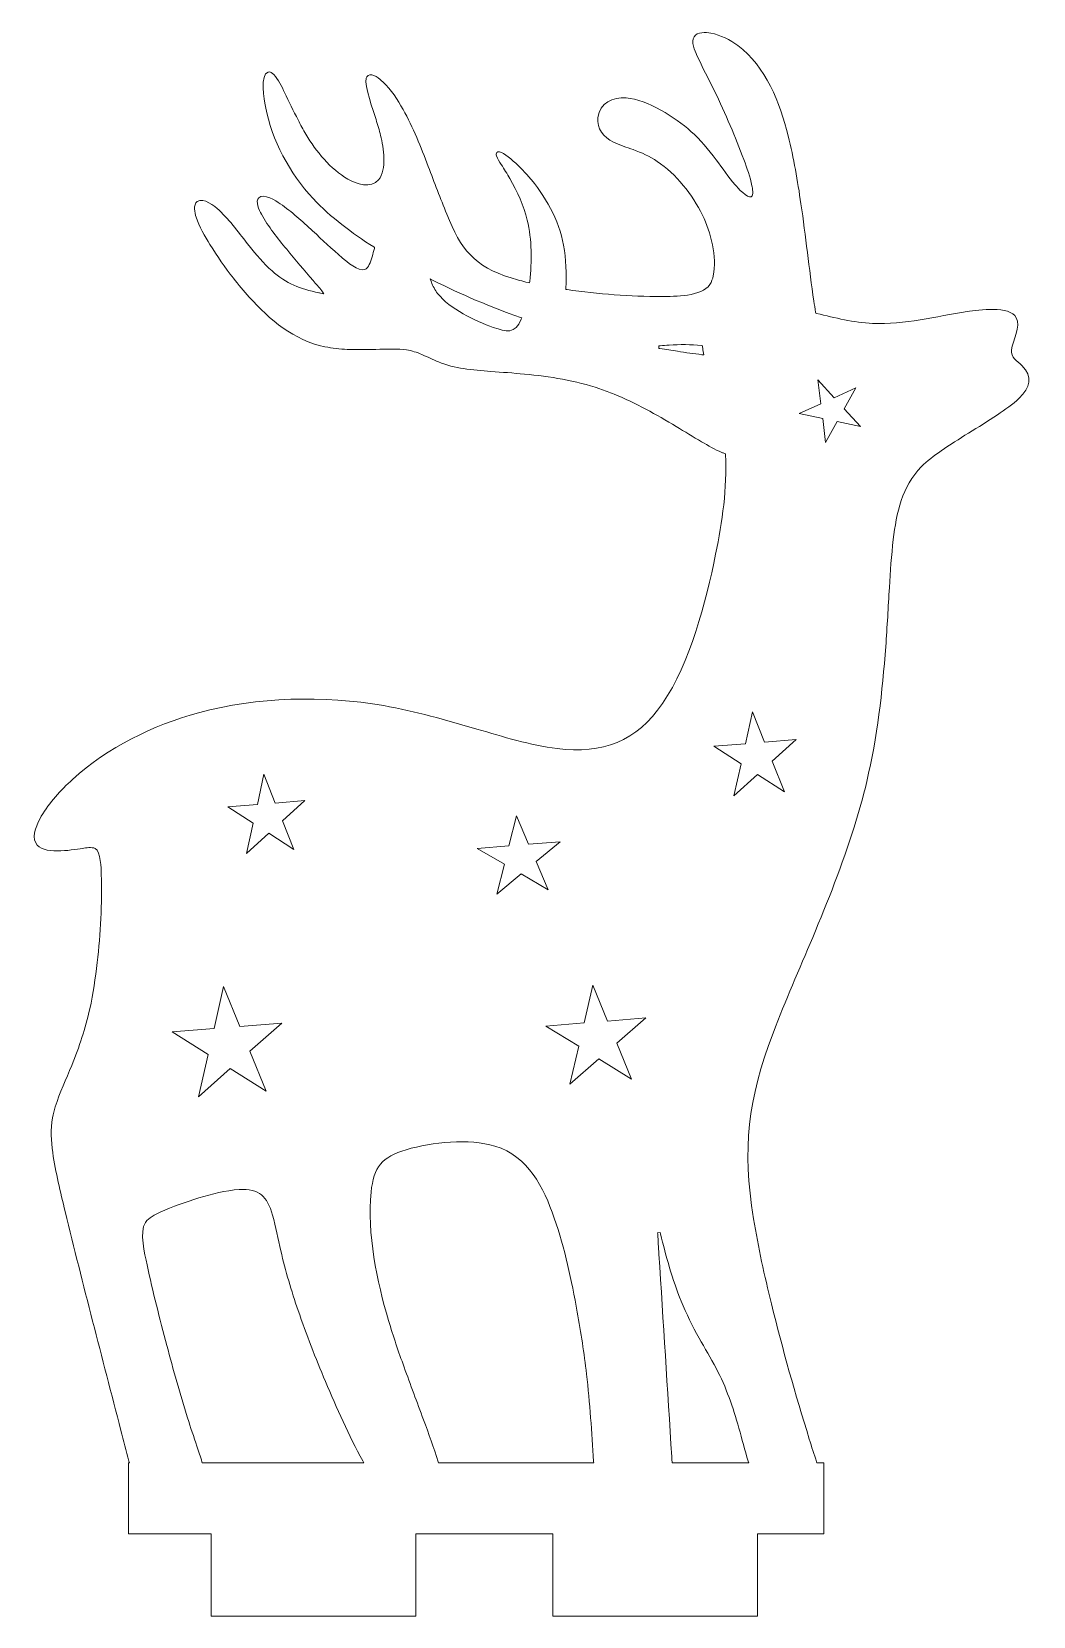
# Model space of a CAD drawing. Header units: centimetres. Extents: x -30.3 to 30.3, y -26.4 to 26.4.
# Drawn here: x 22.95 to 30.29, y -10.78 to 0.83 of the extents above; entities that cross this region are included whole.
import ezdxf

# ---------------------------------------------------------------- set-up
doc = ezdxf.new("R2010")
doc.units = ezdxf.units.CM
doc.header["$MEASUREMENT"] = 0
doc.layers.add('layer 1', color=7, linetype='Continuous')

msp = doc.modelspace()

# ---------------------------------------------------------------- linework, layer by layer
at = {"layer": 'layer 1', "color": 250, "lineweight": 9}
for points, knots in [([(23.66215, -9.65639), (23.66215, -9.65639), (23.66215, -10.17652), (23.66215, -10.17652), (23.66215, -10.17652), (23.66215, -10.17652), (24.2659, -10.17652), (24.2659, -10.17652), (24.2659, -10.17652), (24.2659, -10.17652), (24.2659, -10.77998), (24.2659, -10.77998), (24.2659, -10.77998), (24.2659, -10.77998), (25.7659, -10.77998), (25.7659, -10.77998), (25.7659, -10.77998), (25.7659, -10.77998), (25.7659, -10.17652), (25.7659, -10.17652), (25.7659, -10.17652), (25.7659, -10.17652), (26.77003, -10.17652), (26.77003, -10.17652), (26.77003, -10.17652), (26.77003, -10.17652), (26.77003, -10.77998), (26.77003, -10.77998), (26.77003, -10.77998), (26.77003, -10.77998), (28.27003, -10.77998), (28.27003, -10.77998), (28.27003, -10.77998), (28.27003, -10.77998), (28.27003, -10.17652), (28.27003, -10.17652), (28.27003, -10.17652), (28.27003, -10.17652), (28.75613, -10.17652), (28.75613, -10.17652), (28.75613, -10.17652), (28.75613, -10.17652), (28.75613, -9.65648), (28.75613, -9.65648), (28.75613, -9.65648), (28.75613, -9.65648), (28.70455, -9.65669), (28.70455, -9.65669), (28.70455, -9.65669), (28.70455, -9.65669), (28.70227, -9.64979), (28.70227, -9.64979), (28.70227, -9.64979), (28.68387, -9.59391), (28.66594, -9.53788), (28.64841, -9.48172), (28.64841, -9.48172), (28.54626, -9.15444), (28.45319, -8.82428), (28.37146, -8.4913), (28.37146, -8.4913), (28.32082, -8.28499), (28.27426, -8.07747), (28.24029, -7.8677), (28.24029, -7.8677), (28.15618, -7.34833), (28.19737, -6.99874), (28.38341, -6.50782), (28.38341, -6.50782), (28.47285, -6.2718), (28.5758, -6.04127), (28.67327, -5.80854), (28.67327, -5.80854), (28.78433, -5.54333), (28.89061, -5.27569), (28.97668, -5.00119), (28.97668, -5.00119), (29.01132, -4.89072), (29.04265, -4.77919), (29.06934, -4.66652), (29.06934, -4.66652), (29.14632, -4.34161), (29.18436, -4.00893), (29.20856, -3.67634), (29.20856, -3.67634), (29.21902, -3.53253), (29.22678, -3.38854), (29.23549, -3.24462), (29.23549, -3.24462), (29.24259, -3.12717), (29.24981, -3.00964), (29.26401, -2.89279), (29.26401, -2.89279), (29.2873, -2.70125), (29.3281, -2.50351), (29.46886, -2.36113), (29.46886, -2.36113), (29.51262, -2.31686), (29.5627, -2.27953), (29.61381, -2.24426), (29.61381, -2.24426), (29.67938, -2.19901), (29.74691, -2.15671), (29.81448, -2.11455), (29.81448, -2.11455), (29.88559, -2.07017), (29.95705, -2.02628), (30.02677, -1.97971), (30.02677, -1.97971), (30.08212, -1.94274), (30.13862, -1.90421), (30.18638, -1.85758), (30.18638, -1.85758), (30.26375, -1.78206), (30.28966, -1.70221), (30.20583, -1.61915), (30.20583, -1.61915), (30.17157, -1.58521), (30.12214, -1.56178), (30.13013, -1.50389), (30.13013, -1.50389), (30.13955, -1.43569), (30.20045, -1.33356), (30.1651, -1.26878), (30.1651, -1.26878), (30.11594, -1.17869), (29.88936, -1.21086), (29.80568, -1.22364), (29.80568, -1.22364), (29.5757, -1.25873), (29.34734, -1.32195), (29.11275, -1.31103), (29.11275, -1.31103), (28.97319, -1.30453), (28.83761, -1.26996), (28.70244, -1.2372), (28.70244, -1.2372), (28.70244, -1.2372), (28.69606, -1.23565), (28.69606, -1.23565), (28.69606, -1.23565), (28.69606, -1.23565), (28.69494, -1.22917), (28.69494, -1.22917), (28.69494, -1.22917), (28.69022, -1.20171), (28.68583, -1.17419), (28.68174, -1.14662), (28.68174, -1.14662), (28.64651, -0.90957), (28.62235, -0.67103), (28.58735, -0.43395), (28.58735, -0.43395), (28.56272, -0.26711), (28.53529, -0.10032), (28.49397, 0.06332), (28.49397, 0.06332), (28.43372, 0.302), (28.33077, 0.57327), (28.12512, 0.72407), (28.12512, 0.72407), (28.06807, 0.7659), (27.99834, 0.8023), (27.92839, 0.81543), (27.92839, 0.81543), (27.89056, 0.82253), (27.8282, 0.82594), (27.80398, 0.78895), (27.80398, 0.78895), (27.7801, 0.75249), (27.81004, 0.68709), (27.82581, 0.65193), (27.82581, 0.65193), (27.86506, 0.56449), (27.91127, 0.4804), (27.95286, 0.39408), (27.95286, 0.39408), (27.99352, 0.30969), (28.03214, 0.22432), (28.06913, 0.13826), (28.06913, 0.13826), (28.10452, 0.05593), (28.1385, -0.02704), (28.16937, -0.11119), (28.16937, -0.11119), (28.19221, -0.17343), (28.21516, -0.23675), (28.22818, -0.30191), (28.22818, -0.30191), (28.23146, -0.31833), (28.24136, -0.37376), (28.22373, -0.38276), (28.22373, -0.38276), (28.19644, -0.39671), (28.12243, -0.31604), (28.10539, -0.29629), (28.10539, -0.29629), (28.05499, -0.23791), (28.01205, -0.17374), (27.96577, -0.11217), (27.96577, -0.11217), (27.91001, -0.03799), (27.85052, 0.0337), (27.78154, 0.09606), (27.78154, 0.09606), (27.66622, 0.20032), (27.46437, 0.32664), (27.30735, 0.34121), (27.30735, 0.34121), (27.20854, 0.35039), (27.11509, 0.30371), (27.10029, 0.19851), (27.10029, 0.19851), (27.08853, 0.11487), (27.1435, 0.05286), (27.21379, 0.01724), (27.21379, 0.01724), (27.25973, -0.00604), (27.30995, -0.01996), (27.35823, -0.03748), (27.35823, -0.03748), (27.42013, -0.05994), (27.4794, -0.08692), (27.5342, -0.12374), (27.5342, -0.12374), (27.67087, -0.21556), (27.79517, -0.36911), (27.86623, -0.51707), (27.86623, -0.51707), (27.92597, -0.64145), (27.97382, -0.82412), (27.94499, -0.96133), (27.94499, -0.96133), (27.9402, -0.9841), (27.93287, -1.00658), (27.91973, -1.026), (27.91973, -1.026), (27.85996, -1.11431), (27.66325, -1.11289), (27.5671, -1.11342), (27.5671, -1.11342), (27.33566, -1.1147), (27.10329, -1.09579), (26.87424, -1.06327), (26.87424, -1.06327), (26.87424, -1.06327), (26.8655, -1.06203), (26.8655, -1.06203), (26.8655, -1.06203), (26.8655, -1.06203), (26.86565, -1.0532), (26.86565, -1.0532), (26.86565, -1.0532), (26.86749, -0.94791), (26.86838, -0.84168), (26.84881, -0.73777), (26.84881, -0.73777), (26.81397, -0.55271), (26.71311, -0.37227), (26.58986, -0.23144), (26.58986, -0.23144), (26.5658, -0.20395), (26.39712, -0.02258), (26.35946, -0.05939), (26.35946, -0.05939), (26.35291, -0.06579), (26.35393, -0.07533), (26.35651, -0.08332), (26.35651, -0.08332), (26.36344, -0.10481), (26.37974, -0.1279), (26.39177, -0.14709), (26.39177, -0.14709), (26.41324, -0.18133), (26.43486, -0.2155), (26.45511, -0.25048), (26.45511, -0.25048), (26.51041, -0.34598), (26.5567, -0.44726), (26.58237, -0.55495), (26.58237, -0.55495), (26.61648, -0.69808), (26.61716, -0.85697), (26.60075, -1.00271), (26.60075, -1.00271), (26.60075, -1.00271), (26.59949, -1.01388), (26.59949, -1.01388), (26.59949, -1.01388), (26.59949, -1.01388), (26.58854, -1.01133), (26.58854, -1.01133), (26.58854, -1.01133), (26.54699, -1.00163), (26.5057, -0.99076), (26.46498, -0.97798), (26.46498, -0.97798), (26.18964, -0.89152), (26.09889, -0.77055), (25.99263, -0.51081), (25.99263, -0.51081), (25.94529, -0.39507), (25.90229, -0.27764), (25.85721, -0.16102), (25.85721, -0.16102), (25.8024, -0.0192), (25.74698, 0.12396), (25.67272, 0.25697), (25.67272, 0.25697), (25.63309, 0.32794), (25.58448, 0.40159), (25.52532, 0.45778), (25.52532, 0.45778), (25.50337, 0.47862), (25.44925, 0.5254), (25.41694, 0.50445), (25.41694, 0.50445), (25.40975, 0.49979), (25.40528, 0.4926), (25.40283, 0.4845), (25.40283, 0.4845), (25.38684, 0.43164), (25.45615, 0.24231), (25.4745, 0.18362), (25.4745, 0.18362), (25.48679, 0.14434), (25.49862, 0.1049), (25.50838, 0.0649), (25.50838, 0.0649), (25.5298, -0.02276), (25.55631, -0.18363), (25.49304, -0.25815), (25.49304, -0.25815), (25.43573, -0.32565), (25.33163, -0.28944), (25.26734, -0.25306), (25.26734, -0.25306), (25.14087, -0.18152), (25.03496, -0.04914), (24.9615, 0.07426), (24.9615, 0.07426), (24.94097, 0.10874), (24.92193, 0.14408), (24.90356, 0.17975), (24.90356, 0.17975), (24.86947, 0.24596), (24.83804, 0.31349), (24.80485, 0.38014), (24.80485, 0.38014), (24.78405, 0.4219), (24.75796, 0.47873), (24.72597, 0.51241), (24.72597, 0.51241), (24.71558, 0.52336), (24.70025, 0.53471), (24.68427, 0.53065), (24.68427, 0.53065), (24.62308, 0.5151), (24.65528, 0.32298), (24.66386, 0.27904), (24.66386, 0.27904), (24.71264, 0.0295), (24.84048, -0.21081), (25.01381, -0.39616), (25.01381, -0.39616), (25.14298, -0.53428), (25.29904, -0.64936), (25.45803, -0.75078), (25.45803, -0.75078), (25.45803, -0.75078), (25.46416, -0.75469), (25.46416, -0.75469), (25.46416, -0.75469), (25.46416, -0.75469), (25.46233, -0.76172), (25.46233, -0.76172), (25.46233, -0.76172), (25.45206, -0.80126), (25.44228, -0.84367), (25.42413, -0.88038), (25.42413, -0.88038), (25.4171, -0.89462), (25.40677, -0.91081), (25.39135, -0.91682), (25.39135, -0.91682), (25.34711, -0.93405), (25.25906, -0.85688), (25.22679, -0.82947), (25.22679, -0.82947), (25.15252, -0.7664), (25.08224, -0.69887), (25.01036, -0.63314), (25.01036, -0.63314), (24.93428, -0.56357), (24.858, -0.49238), (24.77253, -0.43431), (24.77253, -0.43431), (24.74117, -0.413), (24.6517, -0.35563), (24.61608, -0.38974), (24.61608, -0.38974), (24.58705, -0.41753), (24.61961, -0.48248), (24.63485, -0.51048), (24.63485, -0.51048), (24.68495, -0.60253), (24.75423, -0.68662), (24.81999, -0.76788), (24.81999, -0.76788), (24.88279, -0.84548), (24.9477, -0.92133), (25.01291, -0.9969), (25.01291, -0.9969), (25.03449, -1.02191), (25.05782, -1.04588), (25.07742, -1.0725), (25.07742, -1.0725), (25.07742, -1.0725), (25.09257, -1.09307), (25.09257, -1.09307), (25.09257, -1.09307), (25.09257, -1.09307), (25.06748, -1.08825), (25.06748, -1.08825), (25.06748, -1.08825), (25.06328, -1.08744), (25.05908, -1.08657), (25.05487, -1.08578), (25.05487, -1.08578), (24.92128, -1.06052), (24.81534, -1.01716), (24.71257, -0.92636), (24.71257, -0.92636), (24.65019, -0.87126), (24.5966, -0.80655), (24.54452, -0.74188), (24.54452, -0.74188), (24.47378, -0.65403), (24.40819, -0.55936), (24.3255, -0.4821), (24.3255, -0.4821), (24.29338, -0.45208), (24.21101, -0.38502), (24.16524, -0.41795), (24.16524, -0.41795), (24.13223, -0.44169), (24.14621, -0.50027), (24.15665, -0.53234), (24.15665, -0.53234), (24.17952, -0.60264), (24.21956, -0.67102), (24.25819, -0.7338), (24.25819, -0.7338), (24.31054, -0.81888), (24.36846, -0.90048), (24.42991, -0.97921), (24.42991, -0.97921), (24.46682, -1.02648), (24.50512, -1.07268), (24.54513, -1.11737), (24.54513, -1.11737), (24.69667, -1.28666), (24.87224, -1.43408), (25.10049, -1.48147), (25.10049, -1.48147), (25.15431, -1.49264), (25.2092, -1.4981), (25.26405, -1.50065), (25.26405, -1.50065), (25.34326, -1.50433), (25.42258, -1.50175), (25.50179, -1.49985), (25.50179, -1.49985), (25.56669, -1.4983), (25.63271, -1.49573), (25.69718, -1.50488), (25.69718, -1.50488), (25.7368, -1.51051), (25.77396, -1.52215), (25.81061, -1.53803), (25.81061, -1.53803), (25.85161, -1.5558), (25.89127, -1.57665), (25.93279, -1.59323), (25.93279, -1.59323), (25.99177, -1.6168), (26.05306, -1.63228), (26.11577, -1.64193), (26.11577, -1.64193), (26.18199, -1.65212), (26.24888, -1.65708), (26.31564, -1.66212), (26.31564, -1.66212), (26.39764, -1.66831), (26.47969, -1.67398), (26.56154, -1.68189), (26.56154, -1.68189), (26.74846, -1.69995), (26.93567, -1.72914), (27.11408, -1.78941), (27.11408, -1.78941), (27.14962, -1.80141), (27.18473, -1.81465), (27.21945, -1.82884), (27.21945, -1.82884), (27.37784, -1.89362), (27.52727, -1.97792), (27.67379, -2.06578), (27.67379, -2.06578), (27.73587, -2.10301), (27.79744, -2.14108), (27.85989, -2.17769), (27.85989, -2.17769), (27.90784, -2.20581), (27.95631, -2.23383), (28.00755, -2.25559), (28.00755, -2.25559), (28.01426, -2.25843), (28.02102, -2.26115), (28.02785, -2.2637), (28.02785, -2.2637), (28.02785, -2.2637), (28.03398, -2.26599), (28.03398, -2.26599), (28.03398, -2.26599), (28.03398, -2.26599), (28.03434, -2.27253), (28.03434, -2.27253), (28.03434, -2.27253), (28.04765, -2.51655), (28.01084, -2.76244), (27.96232, -3.00098), (27.96232, -3.00098), (27.89113, -3.35099), (27.77497, -3.79701), (27.57384, -4.09418), (27.57384, -4.09418), (27.38451, -4.3739), (27.13181, -4.46503), (26.80244, -4.42409), (26.80244, -4.42409), (26.60174, -4.39915), (26.40633, -4.33813), (26.21276, -4.28171), (26.21276, -4.28171), (25.98773, -4.21612), (25.76202, -4.15037), (25.53079, -4.11012), (25.53079, -4.11012), (25.09033, -4.03346), (24.60694, -4.04538), (24.17459, -4.16233), (24.17459, -4.16233), (23.84103, -4.25256), (23.5081, -4.41731), (23.25124, -4.65047), (23.25124, -4.65047), (23.16543, -4.72837), (23.08056, -4.81975), (23.02243, -4.92051), (23.02243, -4.92051), (22.99349, -4.97067), (22.95196, -5.05896), (22.98127, -5.11579), (22.98127, -5.11579), (23.02799, -5.20639), (23.24221, -5.16744), (23.32318, -5.15571), (23.32318, -5.15571), (23.34872, -5.15201), (23.39327, -5.14363), (23.41637, -5.15637), (23.41637, -5.15637), (23.45893, -5.17985), (23.46009, -5.30217), (23.46161, -5.34626), (23.46161, -5.34626), (23.46904, -5.56139), (23.45587, -5.77791), (23.43193, -5.99168), (23.43193, -5.99168), (23.41921, -6.10519), (23.40261, -6.21842), (23.3779, -6.32999), (23.3779, -6.32999), (23.34641, -6.47225), (23.2997, -6.6102), (23.245, -6.74509), (23.245, -6.74509), (23.20416, -6.84578), (23.1572, -6.94442), (23.12513, -7.04844), (23.12513, -7.04844), (23.11704, -7.07465), (23.1102, -7.10126), (23.1052, -7.12823), (23.1052, -7.12823), (23.08937, -7.21372), (23.09436, -7.29864), (23.10649, -7.38421), (23.10649, -7.38421), (23.12711, -7.5296), (23.1629, -7.67234), (23.19731, -7.81492), (23.19731, -7.81492), (23.32674, -8.35118), (23.46789, -8.8845), (23.60549, -9.41869), (23.60549, -9.41869), (23.62483, -9.49374), (23.64339, -9.569), (23.66444, -9.64359), (23.66444, -9.64359), (23.66444, -9.64359), (23.66807, -9.65646), (23.66807, -9.65646), (23.66807, -9.65646), (23.66807, -9.65646), (23.66215, -9.65639), (23.66215, -9.65639)], [0, 0, 0, 0, 0.00641026, 0.00641026, 0.00641026, 0.00641026, 0.01282051, 0.01282051, 0.01282051, 0.01282051, 0.01923077, 0.01923077, 0.01923077, 0.01923077, 0.02564103, 0.02564103, 0.02564103, 0.02564103, 0.03205128, 0.03205128, 0.03205128, 0.03205128, 0.03846154, 0.03846154, 0.03846154, 0.03846154, 0.04487179, 0.04487179, 0.04487179, 0.04487179, 0.05128205, 0.05128205, 0.05128205, 0.05128205, 0.05769231, 0.05769231, 0.05769231, 0.05769231, 0.06410256, 0.06410256, 0.06410256, 0.06410256, 0.07051282, 0.07051282, 0.07051282, 0.07051282, 0.07692308, 0.07692308, 0.07692308, 0.07692308, 0.08333333, 0.08333333, 0.08333333, 0.08333333, 0.08974359, 0.08974359, 0.08974359, 0.08974359, 0.09615385, 0.09615385, 0.09615385, 0.09615385, 0.1025641, 0.1025641, 0.1025641, 0.1025641, 0.10897436, 0.10897436, 0.10897436, 0.10897436, 0.11538462, 0.11538462, 0.11538462, 0.11538462, 0.12179487, 0.12179487, 0.12179487, 0.12179487, 0.12820513, 0.12820513, 0.12820513, 0.12820513, 0.13461538, 0.13461538, 0.13461538, 0.13461538, 0.14102564, 0.14102564, 0.14102564, 0.14102564, 0.1474359, 0.1474359, 0.1474359, 0.1474359, 0.15384615, 0.15384615, 0.15384615, 0.15384615, 0.16025641, 0.16025641, 0.16025641, 0.16025641, 0.16666667, 0.16666667, 0.16666667, 0.16666667, 0.17307692, 0.17307692, 0.17307692, 0.17307692, 0.17948718, 0.17948718, 0.17948718, 0.17948718, 0.18589744, 0.18589744, 0.18589744, 0.18589744, 0.19230769, 0.19230769, 0.19230769, 0.19230769, 0.19871795, 0.19871795, 0.19871795, 0.19871795, 0.20512821, 0.20512821, 0.20512821, 0.20512821, 0.21153846, 0.21153846, 0.21153846, 0.21153846, 0.21794872, 0.21794872, 0.21794872, 0.21794872, 0.22435897, 0.22435897, 0.22435897, 0.22435897, 0.23076923, 0.23076923, 0.23076923, 0.23076923, 0.23717949, 0.23717949, 0.23717949, 0.23717949, 0.24358974, 0.24358974, 0.24358974, 0.24358974, 0.25, 0.25, 0.25, 0.25, 0.25641026, 0.25641026, 0.25641026, 0.25641026, 0.26282051, 0.26282051, 0.26282051, 0.26282051, 0.26923077, 0.26923077, 0.26923077, 0.26923077, 0.27564103, 0.27564103, 0.27564103, 0.27564103, 0.28205128, 0.28205128, 0.28205128, 0.28205128, 0.28846154, 0.28846154, 0.28846154, 0.28846154, 0.29487179, 0.29487179, 0.29487179, 0.29487179, 0.30128205, 0.30128205, 0.30128205, 0.30128205, 0.30769231, 0.30769231, 0.30769231, 0.30769231, 0.31410256, 0.31410256, 0.31410256, 0.31410256, 0.32051282, 0.32051282, 0.32051282, 0.32051282, 0.32692308, 0.32692308, 0.32692308, 0.32692308, 0.33333333, 0.33333333, 0.33333333, 0.33333333, 0.33974359, 0.33974359, 0.33974359, 0.33974359, 0.34615385, 0.34615385, 0.34615385, 0.34615385, 0.3525641, 0.3525641, 0.3525641, 0.3525641, 0.35897436, 0.35897436, 0.35897436, 0.35897436, 0.36538462, 0.36538462, 0.36538462, 0.36538462, 0.37179487, 0.37179487, 0.37179487, 0.37179487, 0.37820513, 0.37820513, 0.37820513, 0.37820513, 0.38461538, 0.38461538, 0.38461538, 0.38461538, 0.39102564, 0.39102564, 0.39102564, 0.39102564, 0.3974359, 0.3974359, 0.3974359, 0.3974359, 0.40384615, 0.40384615, 0.40384615, 0.40384615, 0.41025641, 0.41025641, 0.41025641, 0.41025641, 0.41666667, 0.41666667, 0.41666667, 0.41666667, 0.42307692, 0.42307692, 0.42307692, 0.42307692, 0.42948718, 0.42948718, 0.42948718, 0.42948718, 0.43589744, 0.43589744, 0.43589744, 0.43589744, 0.44230769, 0.44230769, 0.44230769, 0.44230769, 0.44871795, 0.44871795, 0.44871795, 0.44871795, 0.45512821, 0.45512821, 0.45512821, 0.45512821, 0.46153846, 0.46153846, 0.46153846, 0.46153846, 0.46794872, 0.46794872, 0.46794872, 0.46794872, 0.47435897, 0.47435897, 0.47435897, 0.47435897, 0.48076923, 0.48076923, 0.48076923, 0.48076923, 0.48717949, 0.48717949, 0.48717949, 0.48717949, 0.49358974, 0.49358974, 0.49358974, 0.49358974, 0.5, 0.5, 0.5, 0.5, 0.50641026, 0.50641026, 0.50641026, 0.50641026, 0.51282051, 0.51282051, 0.51282051, 0.51282051, 0.51923077, 0.51923077, 0.51923077, 0.51923077, 0.52564103, 0.52564103, 0.52564103, 0.52564103, 0.53205128, 0.53205128, 0.53205128, 0.53205128, 0.53846154, 0.53846154, 0.53846154, 0.53846154, 0.54487179, 0.54487179, 0.54487179, 0.54487179, 0.55128205, 0.55128205, 0.55128205, 0.55128205, 0.55769231, 0.55769231, 0.55769231, 0.55769231, 0.56410256, 0.56410256, 0.56410256, 0.56410256, 0.57051282, 0.57051282, 0.57051282, 0.57051282, 0.57692308, 0.57692308, 0.57692308, 0.57692308, 0.58333333, 0.58333333, 0.58333333, 0.58333333, 0.58974359, 0.58974359, 0.58974359, 0.58974359, 0.59615385, 0.59615385, 0.59615385, 0.59615385, 0.6025641, 0.6025641, 0.6025641, 0.6025641, 0.60897436, 0.60897436, 0.60897436, 0.60897436, 0.61538462, 0.61538462, 0.61538462, 0.61538462, 0.62179487, 0.62179487, 0.62179487, 0.62179487, 0.62820513, 0.62820513, 0.62820513, 0.62820513, 0.63461538, 0.63461538, 0.63461538, 0.63461538, 0.64102564, 0.64102564, 0.64102564, 0.64102564, 0.6474359, 0.6474359, 0.6474359, 0.6474359, 0.65384615, 0.65384615, 0.65384615, 0.65384615, 0.66025641, 0.66025641, 0.66025641, 0.66025641, 0.66666667, 0.66666667, 0.66666667, 0.66666667, 0.67307692, 0.67307692, 0.67307692, 0.67307692, 0.67948718, 0.67948718, 0.67948718, 0.67948718, 0.68589744, 0.68589744, 0.68589744, 0.68589744, 0.69230769, 0.69230769, 0.69230769, 0.69230769, 0.69871795, 0.69871795, 0.69871795, 0.69871795, 0.70512821, 0.70512821, 0.70512821, 0.70512821, 0.71153846, 0.71153846, 0.71153846, 0.71153846, 0.71794872, 0.71794872, 0.71794872, 0.71794872, 0.72435897, 0.72435897, 0.72435897, 0.72435897, 0.73076923, 0.73076923, 0.73076923, 0.73076923, 0.73717949, 0.73717949, 0.73717949, 0.73717949, 0.74358974, 0.74358974, 0.74358974, 0.74358974, 0.75, 0.75, 0.75, 0.75, 0.75641026, 0.75641026, 0.75641026, 0.75641026, 0.76282051, 0.76282051, 0.76282051, 0.76282051, 0.76923077, 0.76923077, 0.76923077, 0.76923077, 0.77564103, 0.77564103, 0.77564103, 0.77564103, 0.78205128, 0.78205128, 0.78205128, 0.78205128, 0.78846154, 0.78846154, 0.78846154, 0.78846154, 0.79487179, 0.79487179, 0.79487179, 0.79487179, 0.80128205, 0.80128205, 0.80128205, 0.80128205, 0.80769231, 0.80769231, 0.80769231, 0.80769231, 0.81410256, 0.81410256, 0.81410256, 0.81410256, 0.82051282, 0.82051282, 0.82051282, 0.82051282, 0.82692308, 0.82692308, 0.82692308, 0.82692308, 0.83333333, 0.83333333, 0.83333333, 0.83333333, 0.83974359, 0.83974359, 0.83974359, 0.83974359, 0.84615385, 0.84615385, 0.84615385, 0.84615385, 0.8525641, 0.8525641, 0.8525641, 0.8525641, 0.85897436, 0.85897436, 0.85897436, 0.85897436, 0.86538462, 0.86538462, 0.86538462, 0.86538462, 0.87179487, 0.87179487, 0.87179487, 0.87179487, 0.87820513, 0.87820513, 0.87820513, 0.87820513, 0.88461538, 0.88461538, 0.88461538, 0.88461538, 0.89102564, 0.89102564, 0.89102564, 0.89102564, 0.8974359, 0.8974359, 0.8974359, 0.8974359, 0.90384615, 0.90384615, 0.90384615, 0.90384615, 0.91025641, 0.91025641, 0.91025641, 0.91025641, 0.91666667, 0.91666667, 0.91666667, 0.91666667, 0.92307692, 0.92307692, 0.92307692, 0.92307692, 0.92948718, 0.92948718, 0.92948718, 0.92948718, 0.93589744, 0.93589744, 0.93589744, 0.93589744, 0.94230769, 0.94230769, 0.94230769, 0.94230769, 0.94871795, 0.94871795, 0.94871795, 0.94871795, 0.95512821, 0.95512821, 0.95512821, 0.95512821, 0.96153846, 0.96153846, 0.96153846, 0.96153846, 0.96794872, 0.96794872, 0.96794872, 0.96794872, 0.97435897, 0.97435897, 0.97435897, 0.97435897, 0.98076923, 0.98076923, 0.98076923, 0.98076923, 0.98717949, 0.98717949, 0.98717949, 0.98717949, 1, 1, 1, 1]), ([(25.89376, -0.99543), (26.10087, -1.09922), (26.31395, -1.19129), (26.53281, -1.2674), (26.53281, -1.2674), (26.53281, -1.2674), (26.54292, -1.27092), (26.54292, -1.27092), (26.54292, -1.27092), (26.54292, -1.27092), (26.53873, -1.28076), (26.53873, -1.28076), (26.53873, -1.28076), (26.49232, -1.38993), (26.42964, -1.37339), (26.33381, -1.33984), (26.33381, -1.33984), (26.2007, -1.29323), (26.01274, -1.20449), (25.92577, -1.0909), (25.92577, -1.0909), (25.90639, -1.06558), (25.89123, -1.0377), (25.87993, -1.00792), (25.87993, -1.00792), (25.87993, -1.00792), (25.87083, -0.98394), (25.87083, -0.98394), (25.87083, -0.98394), (25.87083, -0.98394), (25.89376, -0.99543), (25.89376, -0.99543)], [0, 0, 0, 0, 0.11111111, 0.11111111, 0.11111111, 0.11111111, 0.22222222, 0.22222222, 0.22222222, 0.22222222, 0.33333333, 0.33333333, 0.33333333, 0.33333333, 0.44444444, 0.44444444, 0.44444444, 0.44444444, 0.55555556, 0.55555556, 0.55555556, 0.55555556, 0.66666667, 0.66666667, 0.66666667, 0.66666667, 0.77777778, 0.77777778, 0.77777778, 0.77777778, 1, 1, 1, 1]), ([(27.55538, -1.47505), (27.57777, -1.47295), (27.60018, -1.47111), (27.62262, -1.46966), (27.62262, -1.46966), (27.70106, -1.46461), (27.78036, -1.46381), (27.85853, -1.47311), (27.85853, -1.47311), (27.85853, -1.47311), (27.86665, -1.47408), (27.86665, -1.47408), (27.86665, -1.47408), (27.86665, -1.47408), (27.86732, -1.48222), (27.86732, -1.48222), (27.86732, -1.48222), (27.86859, -1.49768), (27.87055, -1.51307), (27.873, -1.52839), (27.873, -1.52839), (27.873, -1.52839), (27.87509, -1.54152), (27.87509, -1.54152), (27.87509, -1.54152), (27.87509, -1.54152), (27.86189, -1.53988), (27.86189, -1.53988), (27.86189, -1.53988), (27.80233, -1.53249), (27.74292, -1.52403), (27.68357, -1.5151), (27.68357, -1.5151), (27.64057, -1.50863), (27.59761, -1.50191), (27.5547, -1.49488), (27.5547, -1.49488), (27.5547, -1.49488), (27.54603, -1.49346), (27.54603, -1.49346), (27.54603, -1.49346), (27.54603, -1.49346), (27.54663, -1.47588), (27.54663, -1.47588), (27.54663, -1.47588), (27.54663, -1.47588), (27.55538, -1.47505), (27.55538, -1.47505)], [0, 0, 0, 0, 0.07692308, 0.07692308, 0.07692308, 0.07692308, 0.15384615, 0.15384615, 0.15384615, 0.15384615, 0.23076923, 0.23076923, 0.23076923, 0.23076923, 0.30769231, 0.30769231, 0.30769231, 0.30769231, 0.38461538, 0.38461538, 0.38461538, 0.38461538, 0.46153846, 0.46153846, 0.46153846, 0.46153846, 0.53846154, 0.53846154, 0.53846154, 0.53846154, 0.61538462, 0.61538462, 0.61538462, 0.61538462, 0.69230769, 0.69230769, 0.69230769, 0.69230769, 0.76923077, 0.76923077, 0.76923077, 0.76923077, 0.84615385, 0.84615385, 0.84615385, 0.84615385, 1, 1, 1, 1]), ([(28.83011, -1.85467), (28.83011, -1.85467), (28.98837, -1.78157), (28.98837, -1.78157), (28.98837, -1.78157), (28.98837, -1.78157), (28.90373, -1.93567), (28.90373, -1.93567), (28.90373, -1.93567), (28.90373, -1.93567), (29.02339, -2.0667), (29.02339, -2.0667), (29.02339, -2.0667), (29.02339, -2.0667), (28.85214, -2.03008), (28.85214, -2.03008), (28.85214, -2.03008), (28.85214, -2.03008), (28.7684, -2.18388), (28.7684, -2.18388), (28.7684, -2.18388), (28.7684, -2.18388), (28.74685, -2.00774), (28.74685, -2.00774), (28.74685, -2.00774), (28.74685, -2.00774), (28.5748, -1.97165), (28.5748, -1.97165), (28.5748, -1.97165), (28.5748, -1.97165), (28.73337, -1.89915), (28.73337, -1.89915), (28.73337, -1.89915), (28.73337, -1.89915), (28.71125, -1.72348), (28.71125, -1.72348), (28.71125, -1.72348), (28.71125, -1.72348), (28.83011, -1.85467), (28.83011, -1.85467)], [0, 0, 0, 0, 0.09090909, 0.09090909, 0.09090909, 0.09090909, 0.18181818, 0.18181818, 0.18181818, 0.18181818, 0.27272727, 0.27272727, 0.27272727, 0.27272727, 0.36363636, 0.36363636, 0.36363636, 0.36363636, 0.45454545, 0.45454545, 0.45454545, 0.45454545, 0.54545455, 0.54545455, 0.54545455, 0.54545455, 0.63636364, 0.63636364, 0.63636364, 0.63636364, 0.72727273, 0.72727273, 0.72727273, 0.72727273, 0.81818182, 0.81818182, 0.81818182, 0.81818182, 1, 1, 1, 1]), ([(28.32103, -4.37818), (28.32103, -4.37818), (28.55174, -4.35891), (28.55174, -4.35891), (28.55174, -4.35891), (28.55174, -4.35891), (28.37648, -4.51691), (28.37648, -4.51691), (28.37648, -4.51691), (28.37648, -4.51691), (28.4665, -4.74108), (28.4665, -4.74108), (28.4665, -4.74108), (28.4665, -4.74108), (28.26962, -4.61355), (28.26962, -4.61355), (28.26962, -4.61355), (28.26962, -4.61355), (28.09604, -4.77132), (28.09604, -4.77132), (28.09604, -4.77132), (28.09604, -4.77132), (28.14855, -4.53547), (28.14855, -4.53547), (28.14855, -4.53547), (28.14855, -4.53547), (27.94999, -4.40798), (27.94999, -4.40798), (27.94999, -4.40798), (27.94999, -4.40798), (28.18077, -4.38961), (28.18077, -4.38961), (28.18077, -4.38961), (28.18077, -4.38961), (28.2322, -4.15452), (28.2322, -4.15452), (28.2322, -4.15452), (28.2322, -4.15452), (28.32103, -4.37818), (28.32103, -4.37818)], [0, 0, 0, 0, 0.09090909, 0.09090909, 0.09090909, 0.09090909, 0.18181818, 0.18181818, 0.18181818, 0.18181818, 0.27272727, 0.27272727, 0.27272727, 0.27272727, 0.36363636, 0.36363636, 0.36363636, 0.36363636, 0.45454545, 0.45454545, 0.45454545, 0.45454545, 0.54545455, 0.54545455, 0.54545455, 0.54545455, 0.63636364, 0.63636364, 0.63636364, 0.63636364, 0.72727273, 0.72727273, 0.72727273, 0.72727273, 0.81818182, 0.81818182, 0.81818182, 0.81818182, 1, 1, 1, 1]), ([(24.73657, -4.82332), (24.73657, -4.82332), (24.95212, -4.8053), (24.95212, -4.8053), (24.95212, -4.8053), (24.95212, -4.8053), (24.78841, -4.95384), (24.78841, -4.95384), (24.78841, -4.95384), (24.78841, -4.95384), (24.87267, -5.16486), (24.87267, -5.16486), (24.87267, -5.16486), (24.87267, -5.16486), (24.68856, -5.04476), (24.68856, -5.04476), (24.68856, -5.04476), (24.68856, -5.04476), (24.52638, -5.1931), (24.52638, -5.1931), (24.52638, -5.1931), (24.52638, -5.1931), (24.57533, -4.9712), (24.57533, -4.9712), (24.57533, -4.9712), (24.57533, -4.9712), (24.38969, -4.85116), (24.38969, -4.85116), (24.38969, -4.85116), (24.38969, -4.85116), (24.60534, -4.83403), (24.60534, -4.83403), (24.60534, -4.83403), (24.60534, -4.83403), (24.65336, -4.61272), (24.65336, -4.61272), (24.65336, -4.61272), (24.65336, -4.61272), (24.73657, -4.82332), (24.73657, -4.82332)], [0, 0, 0, 0, 0.09090909, 0.09090909, 0.09090909, 0.09090909, 0.18181818, 0.18181818, 0.18181818, 0.18181818, 0.27272727, 0.27272727, 0.27272727, 0.27272727, 0.36363636, 0.36363636, 0.36363636, 0.36363636, 0.45454545, 0.45454545, 0.45454545, 0.45454545, 0.54545455, 0.54545455, 0.54545455, 0.54545455, 0.63636364, 0.63636364, 0.63636364, 0.63636364, 0.72727273, 0.72727273, 0.72727273, 0.72727273, 0.81818182, 0.81818182, 0.81818182, 0.81818182, 1, 1, 1, 1]), ([(26.59195, -5.12582), (26.59195, -5.12582), (26.82384, -5.10647), (26.82384, -5.10647), (26.82384, -5.10647), (26.82384, -5.10647), (26.64662, -5.25242), (26.64662, -5.25242), (26.64662, -5.25242), (26.64662, -5.25242), (26.73645, -5.45945), (26.73645, -5.45945), (26.73645, -5.45945), (26.73645, -5.45945), (26.53733, -5.34279), (26.53733, -5.34279), (26.53733, -5.34279), (26.53733, -5.34279), (26.35964, -5.49019), (26.35964, -5.49019), (26.35964, -5.49019), (26.35964, -5.49019), (26.41478, -5.27133), (26.41478, -5.27133), (26.41478, -5.27133), (26.41478, -5.27133), (26.21624, -5.15601), (26.21624, -5.15601), (26.21624, -5.15601), (26.21624, -5.15601), (26.44823, -5.13753), (26.44823, -5.13753), (26.44823, -5.13753), (26.44823, -5.13753), (26.50264, -4.91778), (26.50264, -4.91778), (26.50264, -4.91778), (26.50264, -4.91778), (26.59195, -5.12582), (26.59195, -5.12582)], [0, 0, 0, 0, 0.09090909, 0.09090909, 0.09090909, 0.09090909, 0.18181818, 0.18181818, 0.18181818, 0.18181818, 0.27272727, 0.27272727, 0.27272727, 0.27272727, 0.36363636, 0.36363636, 0.36363636, 0.36363636, 0.45454545, 0.45454545, 0.45454545, 0.45454545, 0.54545455, 0.54545455, 0.54545455, 0.54545455, 0.63636364, 0.63636364, 0.63636364, 0.63636364, 0.72727273, 0.72727273, 0.72727273, 0.72727273, 0.81818182, 0.81818182, 0.81818182, 0.81818182, 1, 1, 1, 1]), ([(24.47669, -6.4604), (24.47669, -6.4604), (24.78484, -6.43466), (24.78484, -6.43466), (24.78484, -6.43466), (24.78484, -6.43466), (24.55034, -6.64118), (24.55034, -6.64118), (24.55034, -6.64118), (24.55034, -6.64118), (24.67039, -6.93434), (24.67039, -6.93434), (24.67039, -6.93434), (24.67039, -6.93434), (24.4069, -6.76796), (24.4069, -6.76796), (24.4069, -6.76796), (24.4069, -6.76796), (24.17384, -6.97484), (24.17384, -6.97484), (24.17384, -6.97484), (24.17384, -6.97484), (24.24483, -6.66607), (24.24483, -6.66607), (24.24483, -6.66607), (24.24483, -6.66607), (23.97995, -6.50027), (23.97995, -6.50027), (23.97995, -6.50027), (23.97995, -6.50027), (24.2882, -6.47578), (24.2882, -6.47578), (24.2882, -6.47578), (24.2882, -6.47578), (24.3579, -6.16729), (24.3579, -6.16729), (24.3579, -6.16729), (24.3579, -6.16729), (24.47669, -6.4604), (24.47669, -6.4604)], [0, 0, 0, 0, 0.09090909, 0.09090909, 0.09090909, 0.09090909, 0.18181818, 0.18181818, 0.18181818, 0.18181818, 0.27272727, 0.27272727, 0.27272727, 0.27272727, 0.36363636, 0.36363636, 0.36363636, 0.36363636, 0.45454545, 0.45454545, 0.45454545, 0.45454545, 0.54545455, 0.54545455, 0.54545455, 0.54545455, 0.63636364, 0.63636364, 0.63636364, 0.63636364, 0.72727273, 0.72727273, 0.72727273, 0.72727273, 0.81818182, 0.81818182, 0.81818182, 0.81818182, 1, 1, 1, 1]), ([(27.17097, -6.42035), (27.17097, -6.42035), (27.45148, -6.39694), (27.45148, -6.39694), (27.45148, -6.39694), (27.45148, -6.39694), (27.23781, -6.58241), (27.23781, -6.58241), (27.23781, -6.58241), (27.23781, -6.58241), (27.34691, -6.84562), (27.34691, -6.84562), (27.34691, -6.84562), (27.34691, -6.84562), (27.10691, -6.69648), (27.10691, -6.69648), (27.10691, -6.69648), (27.10691, -6.69648), (26.89425, -6.88254), (26.89425, -6.88254), (26.89425, -6.88254), (26.89425, -6.88254), (26.95931, -6.60514), (26.95931, -6.60514), (26.95931, -6.60514), (26.95931, -6.60514), (26.7184, -6.45671), (26.7184, -6.45671), (26.7184, -6.45671), (26.7184, -6.45671), (26.99899, -6.43439), (26.99899, -6.43439), (26.99899, -6.43439), (26.99899, -6.43439), (27.0629, -6.15695), (27.0629, -6.15695), (27.0629, -6.15695), (27.0629, -6.15695), (27.17097, -6.42035), (27.17097, -6.42035)], [0, 0, 0, 0, 0.09090909, 0.09090909, 0.09090909, 0.09090909, 0.18181818, 0.18181818, 0.18181818, 0.18181818, 0.27272727, 0.27272727, 0.27272727, 0.27272727, 0.36363636, 0.36363636, 0.36363636, 0.36363636, 0.45454545, 0.45454545, 0.45454545, 0.45454545, 0.54545455, 0.54545455, 0.54545455, 0.54545455, 0.63636364, 0.63636364, 0.63636364, 0.63636364, 0.72727273, 0.72727273, 0.72727273, 0.72727273, 0.81818182, 0.81818182, 0.81818182, 0.81818182, 1, 1, 1, 1]), ([(25.92934, -9.64937), (25.89826, -9.54475), (25.86046, -9.44229), (25.82266, -9.33997), (25.82266, -9.33997), (25.77521, -9.21151), (25.72646, -9.08353), (25.68004, -8.9547), (25.68004, -8.9547), (25.63953, -8.84225), (25.60051, -8.72921), (25.56637, -8.61465), (25.56637, -8.61465), (25.48168, -8.33048), (25.40677, -7.96986), (25.43832, -7.67357), (25.43832, -7.67357), (25.45815, -7.4873), (25.5166, -7.41613), (25.69627, -7.36255), (25.69627, -7.36255), (25.88626, -7.30588), (26.15432, -7.27805), (26.34585, -7.3365), (26.34585, -7.3365), (26.59152, -7.41147), (26.70189, -7.63759), (26.78, -7.86274), (26.78, -7.86274), (26.85749, -8.08613), (26.90728, -8.31933), (26.94906, -8.55171), (26.94906, -8.55171), (26.97614, -8.70229), (26.99879, -8.85368), (27.01671, -9.00563), (27.01671, -9.00563), (27.04179, -9.21835), (27.05475, -9.43221), (27.06863, -9.64587), (27.06863, -9.64587), (27.06863, -9.64587), (27.06932, -9.65652), (27.06932, -9.65652), (27.06932, -9.65652), (27.06932, -9.65652), (25.93147, -9.65652), (25.93147, -9.65652), (25.93147, -9.65652), (25.93147, -9.65652), (25.92934, -9.64937), (25.92934, -9.64937)], [0, 0, 0, 0, 0.07142857, 0.07142857, 0.07142857, 0.07142857, 0.14285714, 0.14285714, 0.14285714, 0.14285714, 0.21428571, 0.21428571, 0.21428571, 0.21428571, 0.28571429, 0.28571429, 0.28571429, 0.28571429, 0.35714286, 0.35714286, 0.35714286, 0.35714286, 0.42857143, 0.42857143, 0.42857143, 0.42857143, 0.5, 0.5, 0.5, 0.5, 0.57142857, 0.57142857, 0.57142857, 0.57142857, 0.64285714, 0.64285714, 0.64285714, 0.64285714, 0.71428571, 0.71428571, 0.71428571, 0.71428571, 0.78571429, 0.78571429, 0.78571429, 0.78571429, 0.85714286, 0.85714286, 0.85714286, 0.85714286, 1, 1, 1, 1]), ([(24.19879, -9.64894), (24.18909, -9.61008), (24.17556, -9.57228), (24.16266, -9.5344), (24.16266, -9.5344), (24.13918, -9.46543), (24.11562, -9.39648), (24.09368, -9.32699), (24.09368, -9.32699), (24.03827, -9.15145), (23.98923, -8.97399), (23.9419, -8.79613), (23.9419, -8.79613), (23.88971, -8.60005), (23.83921, -8.40342), (23.79689, -8.20494), (23.79689, -8.20494), (23.78033, -8.12726), (23.73912, -7.96358), (23.78593, -7.89451), (23.78593, -7.89451), (23.80939, -7.85991), (23.85553, -7.8379), (23.8926, -7.82089), (23.8926, -7.82089), (23.98447, -7.77873), (24.08031, -7.7451), (24.17704, -7.71598), (24.17704, -7.71598), (24.27151, -7.68755), (24.37251, -7.66042), (24.47126, -7.65443), (24.47126, -7.65443), (24.62087, -7.64535), (24.67704, -7.70369), (24.71665, -7.84211), (24.71665, -7.84211), (24.74123, -7.928), (24.75679, -8.01606), (24.7772, -8.10296), (24.7772, -8.10296), (24.81185, -8.25058), (24.85453, -8.39626), (24.90375, -8.53966), (24.90375, -8.53966), (24.96405, -8.71537), (25.03212, -8.88833), (25.10411, -9.05954), (25.10411, -9.05954), (25.18718, -9.25711), (25.27404, -9.45364), (25.37678, -9.6419), (25.37678, -9.6419), (25.37678, -9.6419), (25.38485, -9.65669), (25.38485, -9.65669), (25.38485, -9.65669), (25.38485, -9.65669), (24.20068, -9.65652), (24.20068, -9.65652), (24.20068, -9.65652), (24.20068, -9.65652), (24.19879, -9.64894), (24.19879, -9.64894)], [0, 0, 0, 0, 0.05882353, 0.05882353, 0.05882353, 0.05882353, 0.11764706, 0.11764706, 0.11764706, 0.11764706, 0.17647059, 0.17647059, 0.17647059, 0.17647059, 0.23529412, 0.23529412, 0.23529412, 0.23529412, 0.29411765, 0.29411765, 0.29411765, 0.29411765, 0.35294118, 0.35294118, 0.35294118, 0.35294118, 0.41176471, 0.41176471, 0.41176471, 0.41176471, 0.47058824, 0.47058824, 0.47058824, 0.47058824, 0.52941176, 0.52941176, 0.52941176, 0.52941176, 0.58823529, 0.58823529, 0.58823529, 0.58823529, 0.64705882, 0.64705882, 0.64705882, 0.64705882, 0.70588235, 0.70588235, 0.70588235, 0.70588235, 0.76470588, 0.76470588, 0.76470588, 0.76470588, 0.82352941, 0.82352941, 0.82352941, 0.82352941, 0.88235294, 0.88235294, 0.88235294, 0.88235294, 1, 1, 1, 1]), ([(27.6432, -9.64714), (27.64247, -9.63544), (27.64173, -9.62374), (27.64099, -9.61204), (27.64099, -9.61204), (27.60976, -9.1169), (27.57848, -8.62175), (27.54725, -8.12661), (27.54725, -8.12661), (27.5442, -8.07817), (27.54103, -8.02974), (27.53809, -7.9813), (27.53809, -7.9813), (27.53809, -7.9813), (27.53754, -7.97219), (27.53754, -7.97219), (27.53754, -7.97219), (27.53754, -7.97219), (27.55557, -7.96942), (27.55557, -7.96942), (27.55557, -7.96942), (27.55557, -7.96942), (27.55777, -7.97827), (27.55777, -7.97827), (27.55777, -7.97827), (27.59944, -8.14541), (27.64545, -8.31233), (27.70995, -8.47229), (27.70995, -8.47229), (27.74744, -8.56525), (27.7927, -8.65482), (27.84157, -8.74227), (27.84157, -8.74227), (27.88272, -8.81591), (27.92659, -8.88802), (27.96602, -8.96262), (27.96602, -8.96262), (28.03978, -9.10216), (28.08959, -9.24943), (28.13241, -9.40087), (28.13241, -9.40087), (28.15529, -9.48178), (28.17668, -9.56311), (28.2008, -9.64366), (28.2008, -9.64366), (28.2008, -9.64366), (28.20465, -9.65653), (28.20465, -9.65653), (28.20465, -9.65653), (28.20465, -9.65653), (27.64378, -9.65652), (27.64378, -9.65652), (27.64378, -9.65652), (27.64378, -9.65652), (27.6432, -9.64714), (27.6432, -9.64714)], [0, 0, 0, 0, 0.06666667, 0.06666667, 0.06666667, 0.06666667, 0.13333333, 0.13333333, 0.13333333, 0.13333333, 0.2, 0.2, 0.2, 0.2, 0.26666667, 0.26666667, 0.26666667, 0.26666667, 0.33333333, 0.33333333, 0.33333333, 0.33333333, 0.4, 0.4, 0.4, 0.4, 0.46666667, 0.46666667, 0.46666667, 0.46666667, 0.53333333, 0.53333333, 0.53333333, 0.53333333, 0.6, 0.6, 0.6, 0.6, 0.66666667, 0.66666667, 0.66666667, 0.66666667, 0.73333333, 0.73333333, 0.73333333, 0.73333333, 0.8, 0.8, 0.8, 0.8, 0.86666667, 0.86666667, 0.86666667, 0.86666667, 1, 1, 1, 1])]:
    msp.add_open_spline(points, degree=3, knots=knots, dxfattribs=at)

doc.saveas('drawing.dxf')
